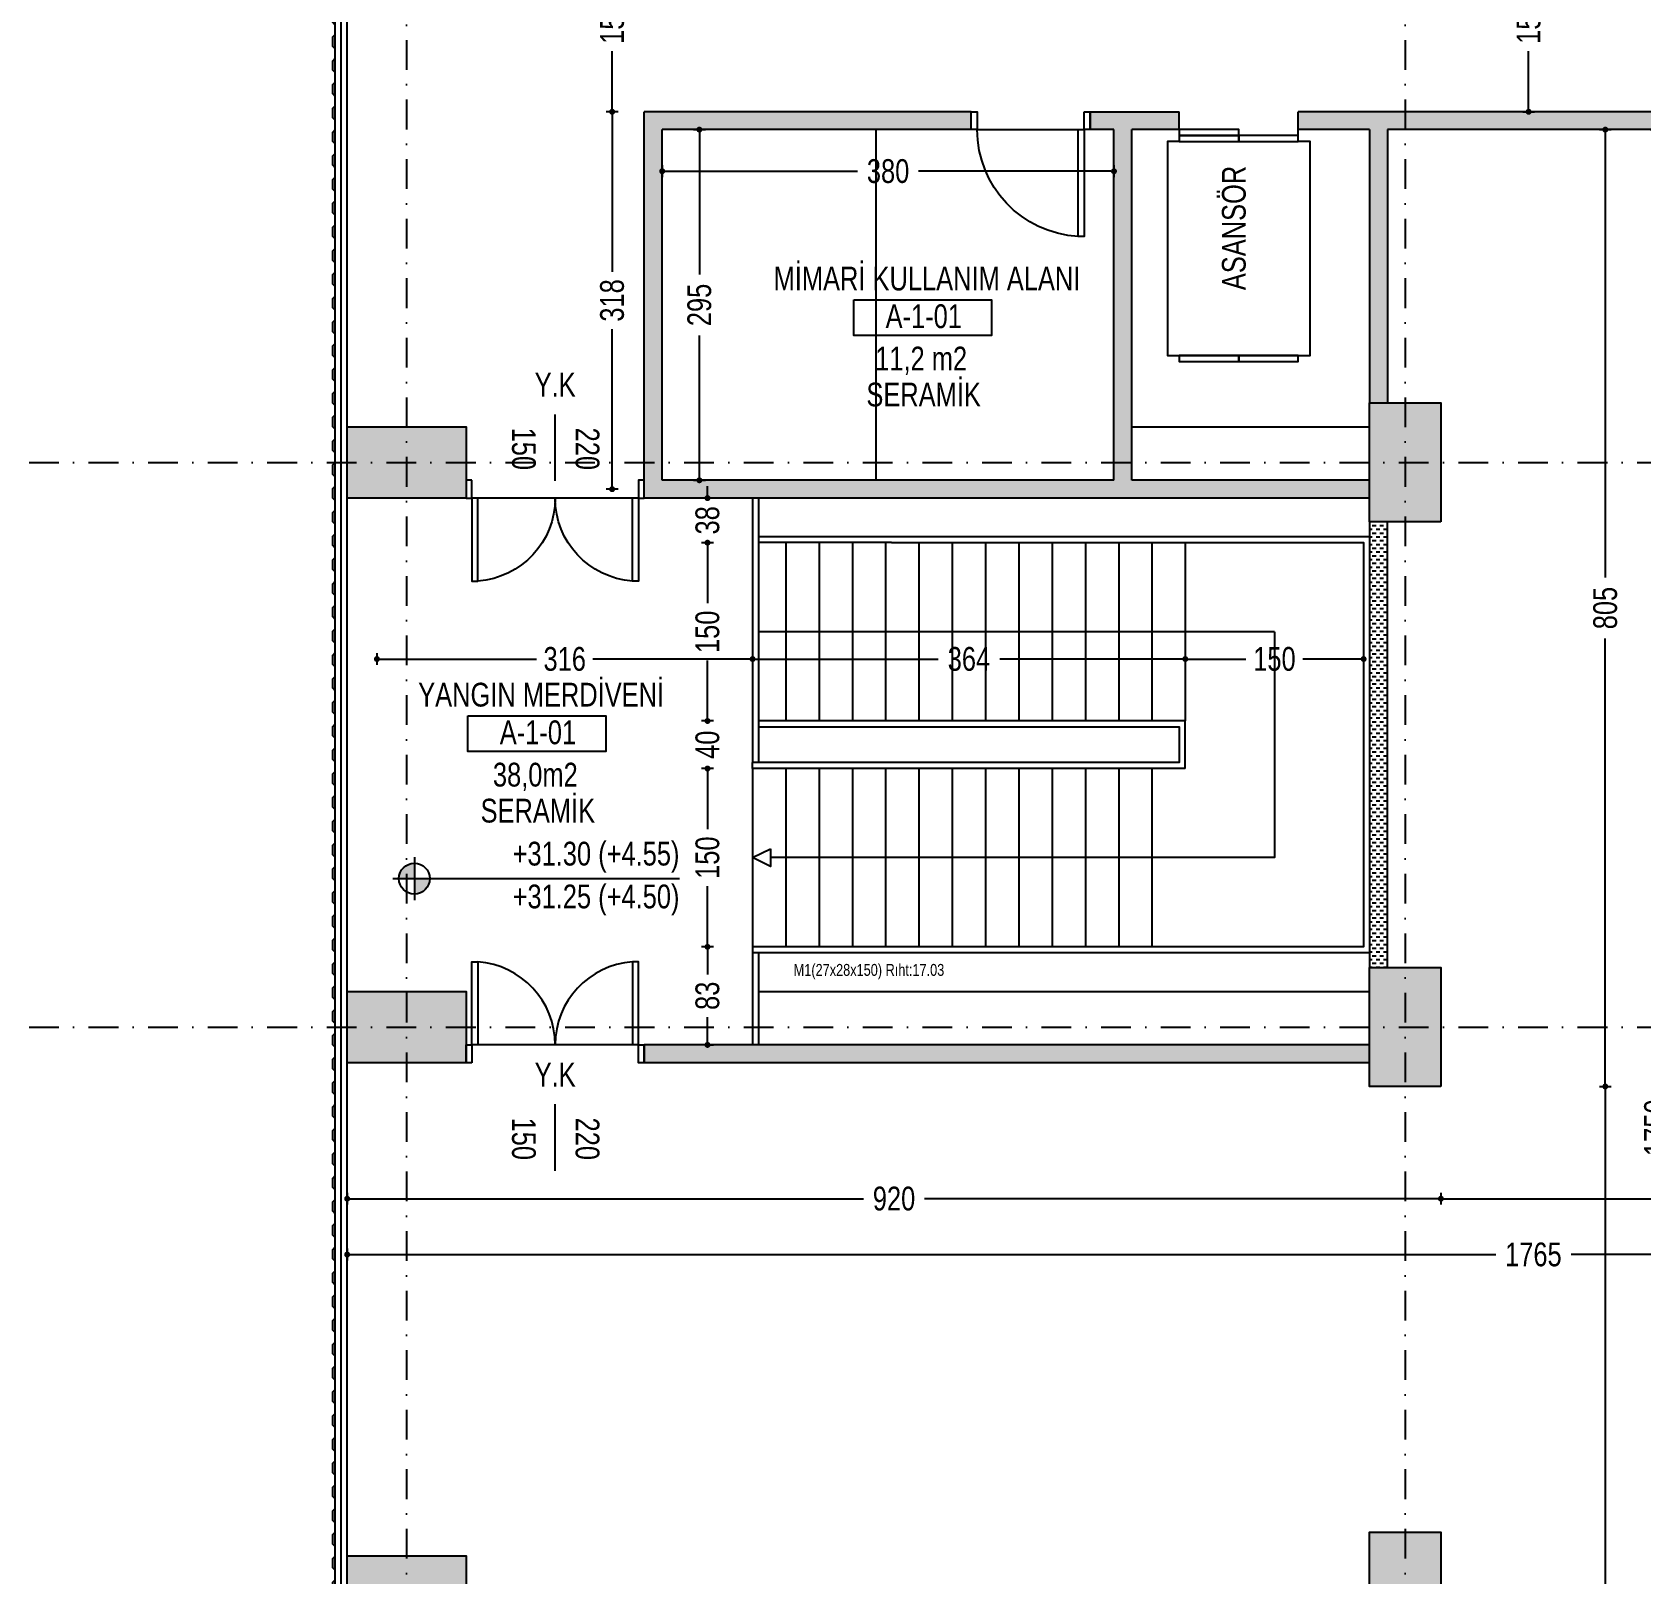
# Model space of a CAD drawing. Header units: centimetres. Extents: x 26569 to 160723, y -3143 to 14565.
# Drawn here: x 78136 to 79489, y 2054 to 3351 of the extents above; entities that cross this region are included whole.
import ezdxf
from ezdxf.enums import TextEntityAlignment as Align

# ---------------------------------------------------------------- set-up
doc = ezdxf.new("R2010")
doc.units = ezdxf.units.CM
doc.header["$LTSCALE"] = 100
doc.linetypes.add('DASHDOT2', pattern=[0.5, 0.25, -0.125, 0, -0.125])
doc.linetypes.add('DOT2', pattern=[0.125, 0, -0.125])
for name, color, linetype in [('A-ANNO-DIMS', 187, 'Continuous'), ('A-ANNO-GRID', 155, 'DASHDOT2'), ('A-ANNO-IDEN', 50, 'Continuous'), ('A-ANNO-TEXT', 50, 'Continuous'), ('A-DOOR', 193, 'Continuous'), ('A-ELEV-01', 255, 'Continuous'), ('A-ELEV-02', 253, 'Continuous'), ('A-ELEV-03', 251, 'Continuous'), ('A-FLOR-EVTR', 24, 'Continuous'), ('A-FLOR-STRS', 95, 'Continuous'), ('A-WALL', 134, 'Continuous'), ('A-WALL-HTCH', 8, 'Continuous'), ('A-WALL-INSL', 249, 'Continuous'), ('A-WALL-SNWPNL', 200, 'Continuous'), ('A-WALL-STEL', 202, 'Continuous'), ('S-CONC', 5, 'Continuous'), ('S-HTCH', 8, 'Continuous')]:
    doc.layers.add(name, color=color, linetype=linetype)
doc.styles.add('Fields_100', font='act_simplex.shx', dxfattribs={"width": 0.8, "height": 20})
doc.styles.add('Fields_50', font='act_simplex.shx', dxfattribs={"width": 0.8, "height": 10})
doc.linetypes.add('BATTING', pattern='A,0.00254,-2.54,[134,ltypeshp.shx,S=2.54,R=0,X=-2.54,Y=0],-5.08,[134,ltypeshp.shx,S=2.54,R=180,X=2.54,Y=0],-2.54', length=10.16254)
doc.dimstyles.new('FIELDS_100', dxfattribs={"dimscale": 0, "dimtxt": 20, "dimasz": 5, "dimexe": 5, "dimexo": 5, "dimgap": 5, "dimtad": 0, "dimdec": 0, "dimzin": 0, "dimdsep": 46, "dimtxsty": 'Fields_100', "dimblk": 'DOT', "dimcen": 0.09, "dimclrt": 50, "dimadec": 0, "dimazin": 0, "dimtfac": 1, "dimtdec": 0, "dimtix": 1, "dimtofl": 0, "dimtmove": 1, "dimatfit": 3, "dimfxl": 5, "dimfxlon": 1, "dimtolj": 1, "dimtzin": 0, "dimarcsym": 0})
pattern_1 = [(0, (45541.4728, 54361.0323), (3.175, 3.175), [3.175, -3.175])]

# ---------------------------------------------------------------- blocks, each defined once
blk = doc.blocks.new('_Dot')
at = {"color": 0, "linetype": 'ByBlock', "lineweight": -2}
blk.add_line((-0.5, 0), (-1, 0), dxfattribs=at)
at = {"color": 0, "linetype": 'ByBlock', "const_width": 0.5}
blk.add_lwpolyline([(-0.25, 0, 1), (0.25, 0, 1)], format="xyb", close=True, dxfattribs=at)
blk = doc.blocks.new('*D130')
at = {"layer": 'A-ANNO-DIMS', "color": 0, "lineweight": -2, "transparency": 16777216}
for p, q in [((77086, 7318.6), (77076, 7318.6)), ((77081, 7313.6), (77081, 4445.3)), ((77081, 1513.6), (77081, 4382)), ((77086, 1508.6), (77076, 1508.6))]:
    blk.add_line(p, q, dxfattribs=at)
at = {"layer": 'DEFPOINTS', "color": 0, "transparency": 16777216}
for p in [(77081, 7318.6), (78390.9, 7318.6), (78390.9, 1508.6)]:
    blk.add_point(p, dxfattribs=at)
at = {"layer": 'A-ANNO-DIMS', "color": 0, "lineweight": -2, "transparency": 16777216, "xscale": 5, "yscale": 5, "zscale": 5}
for p, rotation in [((77081, 7318.6), 90), ((77081, 1508.6), 270)]:
    blk.add_blockref('_Dot', p, dxfattribs=dict(at, rotation=rotation))
at = {"layer": 'A-ANNO-DIMS', "color": 50, "transparency": 16777216, "insert": (77081, 4413.6), "char_height": 20, "attachment_point": 5, "rotation": 90, "style": 'Fields_100'}
blk.add_mtext('\\A1;5810', dxfattribs=at)
blk = doc.blocks.new('*D110')
at = {"layer": 'A-ANNO-DIMS', "color": 0, "lineweight": -2, "transparency": 16777216}
for p, q in [((78425.9, 2828.2), (78425.9, 2818.2)), ((78741.9, 2828.2), (78741.9, 2818.2)), ((78430.9, 2823.2), (78560.2, 2823.2)), ((78736.9, 2823.2), (78607.5, 2823.2))]:
    blk.add_line(p, q, dxfattribs=at)
at = {"layer": 'DEFPOINTS', "color": 0, "transparency": 16777216}
for p in [(78425.9, 2958.6), (78741.9, 2921.1), (78741.9, 2823.2)]:
    blk.add_point(p, dxfattribs=at)
at = {"layer": 'A-ANNO-DIMS', "color": 0, "lineweight": -2, "transparency": 16777216, "xscale": 5, "yscale": 5, "zscale": 5, "rotation": 180}
blk.add_blockref('_Dot', (78425.9, 2823.2), dxfattribs=at)
at = {"layer": 'A-ANNO-DIMS', "color": 0, "lineweight": -2, "transparency": 16777216, "xscale": 5, "yscale": 5, "zscale": 5}
blk.add_blockref('_Dot', (78741.9, 2823.2), dxfattribs=at)
at = {"layer": 'A-ANNO-DIMS', "color": 50, "transparency": 16777216, "insert": (78583.9, 2823.2), "char_height": 20, "attachment_point": 5, "style": 'Fields_100'}
blk.add_mtext('\\A1;316', dxfattribs=at)
blk = doc.blocks.new('*D337')
at = {"layer": 'A-ANNO-DIMS', "color": 0, "lineweight": -2, "transparency": 16777216}
for p, q in [((78741.9, 2828.2), (78741.9, 2818.2)), ((79105.9, 2828.2), (79105.9, 2818.2)), ((78746.9, 2823.2), (78897.9, 2823.2)), ((79100.9, 2823.2), (78949.8, 2823.2))]:
    blk.add_line(p, q, dxfattribs=at)
at = {"layer": 'DEFPOINTS', "color": 0, "transparency": 16777216}
for p in [(78741.9, 2921.1), (79105.9, 2846.1), (79105.9, 2823.2)]:
    blk.add_point(p, dxfattribs=at)
at = {"layer": 'A-ANNO-DIMS', "color": 0, "lineweight": -2, "transparency": 16777216, "xscale": 5, "yscale": 5, "zscale": 5, "rotation": 180}
blk.add_blockref('_Dot', (78741.9, 2823.2), dxfattribs=at)
at = {"layer": 'A-ANNO-DIMS', "color": 0, "lineweight": -2, "transparency": 16777216, "xscale": 5, "yscale": 5, "zscale": 5}
blk.add_blockref('_Dot', (79105.9, 2823.2), dxfattribs=at)
at = {"layer": 'A-ANNO-DIMS', "color": 50, "transparency": 16777216, "insert": (78923.9, 2823.2), "char_height": 20, "attachment_point": 5, "style": 'Fields_100'}
blk.add_mtext('\\A1;364', dxfattribs=at)
blk = doc.blocks.new('*D338')
at = {"layer": 'A-ANNO-DIMS', "color": 0, "lineweight": -2, "transparency": 16777216}
for p, q in [((79105.9, 2828.2), (79105.9, 2818.2)), ((79255.9, 2828.2), (79255.9, 2818.2)), ((79110.9, 2823.2), (79156.8, 2823.2)), ((79250.9, 2823.2), (79204.9, 2823.2))]:
    blk.add_line(p, q, dxfattribs=at)
at = {"layer": 'DEFPOINTS', "color": 0, "transparency": 16777216}
for p in [(79105.9, 2846.1), (79255.9, 2846.1), (79255.9, 2823.2)]:
    blk.add_point(p, dxfattribs=at)
at = {"layer": 'A-ANNO-DIMS', "color": 0, "lineweight": -2, "transparency": 16777216, "xscale": 5, "yscale": 5, "zscale": 5, "rotation": 180}
blk.add_blockref('_Dot', (79105.9, 2823.2), dxfattribs=at)
at = {"layer": 'A-ANNO-DIMS', "color": 0, "lineweight": -2, "transparency": 16777216, "xscale": 5, "yscale": 5, "zscale": 5}
blk.add_blockref('_Dot', (79255.9, 2823.2), dxfattribs=at)
at = {"layer": 'A-ANNO-DIMS', "color": 50, "transparency": 16777216, "insert": (79180.9, 2823.2), "char_height": 20, "attachment_point": 5, "style": 'Fields_100'}
blk.add_mtext('\\A1;150', dxfattribs=at)
blk = doc.blocks.new('*D112')
at = {"layer": 'A-ANNO-DIMS', "color": 0, "lineweight": -2, "transparency": 16777216}
for p, q in [((78704, 2963.6), (78704, 2968.6)), ((78709, 2958.6), (78699, 2958.6)), ((78709, 2921.1), (78699, 2921.1)), ((78704, 2916.1), (78704, 2911.1))]:
    blk.add_line(p, q, dxfattribs=at)
at = {"layer": 'DEFPOINTS', "color": 0, "transparency": 16777216}
for p in [(79260.9, 2958.6), (78704, 2921.1), (78741.9, 2921.1)]:
    blk.add_point(p, dxfattribs=at)
at = {"layer": 'A-ANNO-DIMS', "color": 0, "lineweight": -2, "transparency": 16777216, "xscale": 5, "yscale": 5, "zscale": 5}
for p, rotation in [((78704, 2958.6), 270), ((78704, 2921.1), 90)]:
    blk.add_blockref('_Dot', p, dxfattribs=dict(at, rotation=rotation))
at = {"layer": 'A-ANNO-DIMS', "color": 50, "transparency": 16777216, "insert": (78704, 2939.9), "char_height": 20, "attachment_point": 5, "rotation": 90, "style": 'Fields_100'}
blk.add_mtext('\\A1;38', dxfattribs=at)
blk = doc.blocks.new('*D113')
at = {"layer": 'A-ANNO-DIMS', "color": 0, "lineweight": -2, "transparency": 16777216}
for p, q in [((78709, 2921.1), (78699, 2921.1)), ((78704, 2916.1), (78704, 2870.2)), ((78704, 2776.1), (78704, 2822.1)), ((78709, 2771.1), (78699, 2771.1))]:
    blk.add_line(p, q, dxfattribs=at)
at = {"layer": 'DEFPOINTS', "color": 0, "transparency": 16777216}
for p in [(78741.9, 2921.1), (78704, 2771.1), (78741.9, 2771.1)]:
    blk.add_point(p, dxfattribs=at)
at = {"layer": 'A-ANNO-DIMS', "color": 0, "lineweight": -2, "transparency": 16777216, "xscale": 5, "yscale": 5, "zscale": 5}
for p, rotation in [((78704, 2921.1), 90), ((78704, 2771.1), 270)]:
    blk.add_blockref('_Dot', p, dxfattribs=dict(at, rotation=rotation))
at = {"layer": 'A-ANNO-DIMS', "color": 50, "transparency": 16777216, "insert": (78704, 2846.1), "char_height": 20, "attachment_point": 5, "rotation": 90, "style": 'Fields_100'}
blk.add_mtext('\\A1;150', dxfattribs=at)
blk = doc.blocks.new('*D341')
at = {"layer": 'A-ANNO-DIMS', "color": 0, "lineweight": -2, "transparency": 16777216}
for p, q in [((78704, 2776.1), (78704, 2781.1)), ((78709, 2771.1), (78699, 2771.1)), ((78709, 2731.1), (78699, 2731.1)), ((78704, 2726.1), (78704, 2721.1))]:
    blk.add_line(p, q, dxfattribs=at)
at = {"layer": 'DEFPOINTS', "color": 0, "transparency": 16777216}
for p in [(78741.9, 2771.1), (78704, 2731.1), (78741.9, 2731.1)]:
    blk.add_point(p, dxfattribs=at)
at = {"layer": 'A-ANNO-DIMS', "color": 0, "lineweight": -2, "transparency": 16777216, "xscale": 5, "yscale": 5, "zscale": 5}
for p, rotation in [((78704, 2771.1), 270), ((78704, 2731.1), 90)]:
    blk.add_blockref('_Dot', p, dxfattribs=dict(at, rotation=rotation))
at = {"layer": 'A-ANNO-DIMS', "color": 50, "transparency": 16777216, "insert": (78704, 2751.1), "char_height": 20, "attachment_point": 5, "rotation": 90, "style": 'Fields_100'}
blk.add_mtext('\\A1;40', dxfattribs=at)
blk = doc.blocks.new('*D342')
at = {"layer": 'A-ANNO-DIMS', "color": 0, "lineweight": -2, "transparency": 16777216}
for p, q in [((78709, 2731.1), (78699, 2731.1)), ((78704, 2726.1), (78704, 2680.2)), ((78704, 2586.1), (78704, 2632.1)), ((78709, 2581.1), (78699, 2581.1))]:
    blk.add_line(p, q, dxfattribs=at)
at = {"layer": 'DEFPOINTS', "color": 0, "transparency": 16777216}
for p in [(78741.9, 2731.1), (78704, 2581.1), (78741.9, 2581.1)]:
    blk.add_point(p, dxfattribs=at)
at = {"layer": 'A-ANNO-DIMS', "color": 0, "lineweight": -2, "transparency": 16777216, "xscale": 5, "yscale": 5, "zscale": 5}
for p, rotation in [((78704, 2731.1), 90), ((78704, 2581.1), 270)]:
    blk.add_blockref('_Dot', p, dxfattribs=dict(at, rotation=rotation))
at = {"layer": 'A-ANNO-DIMS', "color": 50, "transparency": 16777216, "insert": (78704, 2656.1), "char_height": 20, "attachment_point": 5, "rotation": 90, "style": 'Fields_100'}
blk.add_mtext('\\A1;150', dxfattribs=at)
blk = doc.blocks.new('*D114')
at = {"layer": 'A-ANNO-DIMS', "color": 0, "lineweight": -2, "transparency": 16777216}
for p, q in [((78709, 2581.1), (78699, 2581.1)), ((78704, 2576.1), (78704, 2557.8)), ((78704, 2503.6), (78704, 2521.9)), ((78704, 2498.6), (78709, 2498.6))]:
    blk.add_line(p, q, dxfattribs=at)
at = {"layer": 'DEFPOINTS', "color": 0, "transparency": 16777216}
for p in [(78851.5, 2581.1), (78704, 2498.6), (78704, 2498.6)]:
    blk.add_point(p, dxfattribs=at)
at = {"layer": 'A-ANNO-DIMS', "color": 0, "lineweight": -2, "transparency": 16777216, "xscale": 5, "yscale": 5, "zscale": 5}
for p, rotation in [((78704, 2581.1), 90), ((78704, 2498.6), 270)]:
    blk.add_blockref('_Dot', p, dxfattribs=dict(at, rotation=rotation))
at = {"layer": 'A-ANNO-DIMS', "color": 50, "transparency": 16777216, "insert": (78704, 2539.9), "char_height": 20, "attachment_point": 5, "rotation": 90, "style": 'Fields_100'}
blk.add_mtext('\\A1;83', dxfattribs=at)
blk = doc.blocks.new('Mahal kutusu_100')
at = {"color": 0}
blk.add_lwpolyline([(-58, 30), (58, 30), (58, 0), (-58, 0)], close=True, dxfattribs=at)
at = {"color": 0, "style": 'Fields_100', "width": 0.8}
for tag, p in [('MAHAL', (3.6, 37.9)), ('KOD', (0.9, 6.2)), ('ALAN', (-1.3, -29.4)), ('KAPLAMA', (0.8, -59.7))]:
    blk.add_attdef(tag, text='', height=20, dxfattribs=at).set_placement(p, align=Align.CENTER)
blk = doc.blocks.new('KAPI 150')
at = {"layer": 'A-DOOR'}
blk.add_line((145, 15), (5, 15), dxfattribs=at)
for points in [[(5, 15), (5, 85), (10, 85), (10, 15)], [(145, 15), (145, 85), (140, 85), (140, 15)]]:
    blk.add_lwpolyline(points, dxfattribs=at)
for points in [[(5, 0), (0, 0), (0, 15), (5, 15)], [(150, 0), (145, 0), (145, 15), (150, 15)]]:
    blk.add_lwpolyline(points, close=True, dxfattribs=at)
for centre, start, end in [((5, 15), 0, 85.904), ((145, 15), 94.096, 180)]:
    blk.add_arc(centre, 70, start, end, dxfattribs=at)
blk = doc.blocks.new('AÇK_01')
at = {"color": 0}
blk.add_lwpolyline([(28, 0), (-28, 0)], dxfattribs=at)
at = {"color": 0, "style": 'Fields_100', "width": 0.8}
blk.add_attdef('A.Ç.K.01', text='', height=20, rotation=90, dxfattribs=at).set_placement((-53, 0), align=Align.MIDDLE_CENTER)
for tag, p in [('W', (1, 17.2)), ('H', (1, -36.3))]:
    blk.add_attdef(tag, text='', height=20, dxfattribs=at).set_placement(p, align=Align.CENTER)
blk = doc.blocks.new('KAPI_100')
at = {"layer": 'A-DOOR'}
blk.add_line((5, 15), (95, 15), dxfattribs=at)
blk.add_lwpolyline([(95, 15), (95, 105), (90, 105), (90, 15)], dxfattribs=at)
for points in [[(0, 0), (5, 0), (5, 15), (0, 15)], [(95, 0), (100, 0), (100, 15), (95, 15)]]:
    blk.add_lwpolyline(points, close=True, dxfattribs=at)
blk.add_arc((95, 15), 90, 93.1847, 180, dxfattribs=at)
blk = doc.blocks.new('*D186')
at = {"layer": 'A-ANNO-DIMS', "color": 0, "lineweight": -2, "transparency": 16777216}
for p, q in [((78400.9, 2374.2), (78400.9, 2364.2)), ((78405.9, 2369.2), (78835.3, 2369.2)), ((79315.9, 2369.2), (78886.4, 2369.2)), ((79320.9, 2374.2), (79320.9, 2364.2))]:
    blk.add_line(p, q, dxfattribs=at)
at = {"layer": 'DEFPOINTS', "color": 0, "transparency": 16777216}
for p in [(78400.9, 2483.6), (79320.9, 2463.6), (79320.9, 2369.2)]:
    blk.add_point(p, dxfattribs=at)
at = {"layer": 'A-ANNO-DIMS', "color": 0, "lineweight": -2, "transparency": 16777216, "xscale": 5, "yscale": 5, "zscale": 5, "rotation": 180}
blk.add_blockref('_Dot', (78400.9, 2369.2), dxfattribs=at)
at = {"layer": 'A-ANNO-DIMS', "color": 0, "lineweight": -2, "transparency": 16777216, "xscale": 5, "yscale": 5, "zscale": 5}
blk.add_blockref('_Dot', (79320.9, 2369.2), dxfattribs=at)
at = {"layer": 'A-ANNO-DIMS', "color": 50, "transparency": 16777216, "insert": (78860.9, 2369.2), "char_height": 20, "attachment_point": 5, "style": 'Fields_100'}
blk.add_mtext('\\A1;920', dxfattribs=at)
blk = doc.blocks.new('*D187')
at = {"layer": 'A-ANNO-DIMS', "color": 0, "lineweight": -2, "transparency": 16777216}
for p, q in [((79320.9, 2374.2), (79320.9, 2364.2)), ((79325.9, 2369.2), (79717.8, 2369.2)), ((80160.9, 2369.2), (79768.9, 2369.2)), ((80165.9, 2374.2), (80165.9, 2364.2))]:
    blk.add_line(p, q, dxfattribs=at)
at = {"layer": 'DEFPOINTS', "color": 0, "transparency": 16777216}
for p in [(80165.9, 2483.6), (79320.9, 2463.6), (80165.9, 2369.2)]:
    blk.add_point(p, dxfattribs=at)
at = {"layer": 'A-ANNO-DIMS', "color": 0, "lineweight": -2, "transparency": 16777216, "xscale": 5, "yscale": 5, "zscale": 5, "rotation": 180}
blk.add_blockref('_Dot', (79320.9, 2369.2), dxfattribs=at)
at = {"layer": 'A-ANNO-DIMS', "color": 0, "lineweight": -2, "transparency": 16777216, "xscale": 5, "yscale": 5, "zscale": 5}
blk.add_blockref('_Dot', (80165.9, 2369.2), dxfattribs=at)
at = {"layer": 'A-ANNO-DIMS', "color": 50, "transparency": 16777216, "insert": (79743.4, 2369.2), "char_height": 20, "attachment_point": 5, "style": 'Fields_100'}
blk.add_mtext('\\A1;845', dxfattribs=at)
blk = doc.blocks.new('*D66')
at = {"layer": 'A-ANNO-DIMS', "color": 0, "lineweight": -2, "transparency": 16777216}
for p, q in [((78400.9, 2327.2), (78400.9, 2317.2)), ((78405.9, 2322.2), (79367.1, 2322.2)), ((80160.9, 2322.2), (79430.4, 2322.2)), ((80165.9, 2327.2), (80165.9, 2317.2))]:
    blk.add_line(p, q, dxfattribs=at)
at = {"layer": 'DEFPOINTS', "color": 0, "transparency": 16777216}
for p in [(78400.9, 2483.6), (80165.9, 2483.6), (80165.9, 2322.2)]:
    blk.add_point(p, dxfattribs=at)
at = {"layer": 'A-ANNO-DIMS', "color": 0, "lineweight": -2, "transparency": 16777216, "xscale": 5, "yscale": 5, "zscale": 5, "rotation": 180}
blk.add_blockref('_Dot', (78400.9, 2322.2), dxfattribs=at)
at = {"layer": 'A-ANNO-DIMS', "color": 0, "lineweight": -2, "transparency": 16777216, "xscale": 5, "yscale": 5, "zscale": 5}
blk.add_blockref('_Dot', (80165.9, 2322.2), dxfattribs=at)
at = {"layer": 'A-ANNO-DIMS', "color": 50, "transparency": 16777216, "insert": (79398.7, 2322.2), "char_height": 20, "attachment_point": 5, "style": 'Fields_100'}
blk.add_mtext('\\A1;1765', dxfattribs=at)
blk = doc.blocks.new('*D188')
at = {"layer": 'A-ANNO-DIMS', "color": 0, "lineweight": -2, "transparency": 16777216}
for p, q in [((79454.2, 3268.6), (79464.2, 3268.6)), ((79459.2, 3263.6), (79459.2, 2891.7)), ((79459.2, 2468.6), (79459.2, 2840.5)), ((79454.2, 2463.6), (79464.2, 2463.6))]:
    blk.add_line(p, q, dxfattribs=at)
at = {"layer": 'DEFPOINTS', "color": 0, "transparency": 16777216}
for p in [(79275.9, 3268.6), (79320.9, 2463.6), (79459.2, 2463.6)]:
    blk.add_point(p, dxfattribs=at)
at = {"layer": 'A-ANNO-DIMS', "color": 0, "lineweight": -2, "transparency": 16777216, "xscale": 5, "yscale": 5, "zscale": 5}
for p, rotation in [((79459.2, 3268.6), 90), ((79459.2, 2463.6), 270)]:
    blk.add_blockref('_Dot', p, dxfattribs=dict(at, rotation=rotation))
at = {"layer": 'A-ANNO-DIMS', "color": 50, "transparency": 16777216, "insert": (79459.2, 2866.1), "char_height": 20, "attachment_point": 5, "rotation": 90, "style": 'Fields_100'}
blk.add_mtext('\\A1;805', dxfattribs=at)
blk = doc.blocks.new('*D189')
at = {"layer": 'A-ANNO-DIMS', "color": 0, "lineweight": -2, "transparency": 16777216}
for p, q in [((79454.2, 2463.6), (79464.2, 2463.6)), ((79459.2, 2458.6), (79459.2, 2016.7)), ((79459.2, 1523.6), (79459.2, 1965.5)), ((79454.2, 1518.6), (79464.2, 1518.6))]:
    blk.add_line(p, q, dxfattribs=at)
at = {"layer": 'DEFPOINTS', "color": 0, "transparency": 16777216}
for p in [(79320.9, 2463.6), (78500.9, 1518.6), (79459.2, 1518.6)]:
    blk.add_point(p, dxfattribs=at)
at = {"layer": 'A-ANNO-DIMS', "color": 0, "lineweight": -2, "transparency": 16777216, "xscale": 5, "yscale": 5, "zscale": 5}
for p, rotation in [((79459.2, 2463.6), 90), ((79459.2, 1518.6), 270)]:
    blk.add_blockref('_Dot', p, dxfattribs=dict(at, rotation=rotation))
at = {"layer": 'A-ANNO-DIMS', "color": 50, "transparency": 16777216, "insert": (79459.2, 1991.1), "char_height": 20, "attachment_point": 5, "rotation": 90, "style": 'Fields_100'}
blk.add_mtext('\\A1;945', dxfattribs=at)
blk = doc.blocks.new('*D190')
at = {"layer": 'A-ANNO-DIMS', "color": 0, "lineweight": -2, "transparency": 16777216}
for p, q in [((79497, 3268.6), (79507, 3268.6)), ((79502, 3263.6), (79502, 2460.5)), ((79502, 1523.6), (79502, 2397.2)), ((79497, 1518.6), (79507, 1518.6))]:
    blk.add_line(p, q, dxfattribs=at)
at = {"layer": 'DEFPOINTS', "color": 0, "transparency": 16777216}
for p in [(79275.9, 3268.6), (79340.9, 1518.6), (79502, 1518.6)]:
    blk.add_point(p, dxfattribs=at)
at = {"layer": 'A-ANNO-DIMS', "color": 0, "lineweight": -2, "transparency": 16777216, "xscale": 5, "yscale": 5, "zscale": 5}
for p, rotation in [((79502, 3268.6), 90), ((79502, 1518.6), 270)]:
    blk.add_blockref('_Dot', p, dxfattribs=dict(at, rotation=rotation))
at = {"layer": 'A-ANNO-DIMS', "color": 50, "transparency": 16777216, "insert": (79502, 2428.9), "char_height": 20, "attachment_point": 5, "rotation": 90, "style": 'Fields_100'}
blk.add_mtext('\\A1;1750', dxfattribs=at)
blk = doc.blocks.new('*D191')
at = {"layer": 'A-ANNO-DIMS', "color": 0, "lineweight": -2, "transparency": 16777216}
for p, q in [((78692.2, 3268.6), (78702.2, 3268.6)), ((78697.2, 3263.6), (78697.2, 3146.7)), ((78697.2, 2978.6), (78697.2, 3095.5)), ((78692.2, 2973.6), (78702.2, 2973.6))]:
    blk.add_line(p, q, dxfattribs=at)
at = {"layer": 'DEFPOINTS', "color": 0, "transparency": 16777216}
for p in [(78665.9, 3268.6), (78697.2, 3268.6), (78665.9, 2973.6)]:
    blk.add_point(p, dxfattribs=at)
at = {"layer": 'A-ANNO-DIMS', "color": 0, "lineweight": -2, "transparency": 16777216, "xscale": 5, "yscale": 5, "zscale": 5}
for p, rotation in [((78697.2, 3268.6), 90), ((78697.2, 2973.6), 270)]:
    blk.add_blockref('_Dot', p, dxfattribs=dict(at, rotation=rotation))
at = {"layer": 'A-ANNO-DIMS', "color": 50, "transparency": 16777216, "insert": (78697.2, 3121.1), "char_height": 20, "attachment_point": 5, "rotation": 90, "style": 'Fields_100'}
blk.add_mtext('\\A1;295', dxfattribs=at)
blk = doc.blocks.new('*D192')
at = {"layer": 'A-ANNO-DIMS', "color": 0, "lineweight": -2, "transparency": 16777216}
for p, q in [((78665.9, 3238.6), (78665.9, 3228.6)), ((79045.9, 3238.6), (79045.9, 3228.6)), ((78670.9, 3233.6), (78830.3, 3233.6)), ((79040.9, 3233.6), (78881.4, 3233.6))]:
    blk.add_line(p, q, dxfattribs=at)
at = {"layer": 'DEFPOINTS', "color": 0, "transparency": 16777216}
for p in [(78665.9, 3268.6), (79045.9, 3268.6), (79045.9, 3233.6)]:
    blk.add_point(p, dxfattribs=at)
at = {"layer": 'A-ANNO-DIMS', "color": 0, "lineweight": -2, "transparency": 16777216, "xscale": 5, "yscale": 5, "zscale": 5, "rotation": 180}
blk.add_blockref('_Dot', (78665.9, 3233.6), dxfattribs=at)
at = {"layer": 'A-ANNO-DIMS', "color": 0, "lineweight": -2, "transparency": 16777216, "xscale": 5, "yscale": 5, "zscale": 5}
blk.add_blockref('_Dot', (79045.9, 3233.6), dxfattribs=at)
at = {"layer": 'A-ANNO-DIMS', "color": 50, "transparency": 16777216, "insert": (78855.9, 3233.6), "char_height": 20, "attachment_point": 5, "style": 'Fields_100'}
blk.add_mtext('\\A1;380', dxfattribs=at)
blk = doc.blocks.new('*D193')
at = {"layer": 'A-ANNO-DIMS', "color": 0, "lineweight": -2, "transparency": 16777216}
for p, q in [((78628.8, 3283.6), (78618.8, 3283.6)), ((78623.8, 3278.6), (78623.8, 3148.9)), ((78623.8, 2971.1), (78623.8, 3100.8)), ((78628.8, 2966.1), (78618.8, 2966.1))]:
    blk.add_line(p, q, dxfattribs=at)
at = {"layer": 'DEFPOINTS', "color": 0, "transparency": 16777216}
for p in [(78623.8, 3283.6), (78650.9, 3283.6), (78645.9, 2966.1)]:
    blk.add_point(p, dxfattribs=at)
at = {"layer": 'A-ANNO-DIMS', "color": 0, "lineweight": -2, "transparency": 16777216, "xscale": 5, "yscale": 5, "zscale": 5}
for p, rotation in [((78623.8, 3283.6), 90), ((78623.8, 2966.1), 270)]:
    blk.add_blockref('_Dot', p, dxfattribs=dict(at, rotation=rotation))
at = {"layer": 'A-ANNO-DIMS', "color": 50, "transparency": 16777216, "insert": (78623.8, 3124.9), "char_height": 20, "attachment_point": 5, "rotation": 90, "style": 'Fields_100'}
blk.add_mtext('\\A1;318', dxfattribs=at)
blk = doc.blocks.new('*D194')
at = {"layer": 'A-ANNO-DIMS', "color": 0, "lineweight": -2, "transparency": 16777216}
for p, q in [((78628.8, 3433.6), (78618.8, 3433.6)), ((78623.8, 3428.6), (78623.8, 3382.7)), ((78623.8, 3288.6), (78623.8, 3334.6)), ((78628.8, 3283.6), (78618.8, 3283.6))]:
    blk.add_line(p, q, dxfattribs=at)
at = {"layer": 'DEFPOINTS', "color": 0, "transparency": 16777216}
for p in [(78623.8, 3433.6), (78650.9, 3433.6), (78650.9, 3283.6)]:
    blk.add_point(p, dxfattribs=at)
at = {"layer": 'A-ANNO-DIMS', "color": 0, "lineweight": -2, "transparency": 16777216, "xscale": 5, "yscale": 5, "zscale": 5}
for p, rotation in [((78623.8, 3433.6), 90), ((78623.8, 3283.6), 270)]:
    blk.add_blockref('_Dot', p, dxfattribs=dict(at, rotation=rotation))
at = {"layer": 'A-ANNO-DIMS', "color": 50, "transparency": 16777216, "insert": (78623.8, 3358.6), "char_height": 20, "attachment_point": 5, "rotation": 90, "style": 'Fields_100'}
blk.add_mtext('\\A1;150', dxfattribs=at)
blk = doc.blocks.new('*D198')
at = {"layer": 'A-ANNO-DIMS', "color": 0, "lineweight": -2, "transparency": 16777216}
for p, q in [((79389.7, 3433.6), (79399.7, 3433.6)), ((79394.7, 3428.6), (79394.7, 3382.7)), ((79394.7, 3288.6), (79394.7, 3334.6)), ((79389.7, 3283.6), (79399.7, 3283.6))]:
    blk.add_line(p, q, dxfattribs=at)
at = {"layer": 'DEFPOINTS', "color": 0, "transparency": 16777216}
for p in [(79340.9, 3433.6), (79340.9, 3283.6), (79394.7, 3283.6)]:
    blk.add_point(p, dxfattribs=at)
at = {"layer": 'A-ANNO-DIMS', "color": 0, "lineweight": -2, "transparency": 16777216, "xscale": 5, "yscale": 5, "zscale": 5}
for p, rotation in [((79394.7, 3433.6), 90), ((79394.7, 3283.6), 270)]:
    blk.add_blockref('_Dot', p, dxfattribs=dict(at, rotation=rotation))
at = {"layer": 'A-ANNO-DIMS', "color": 50, "transparency": 16777216, "insert": (79394.7, 3358.6), "char_height": 20, "attachment_point": 5, "rotation": 90, "style": 'Fields_100'}
blk.add_mtext('\\A1;150', dxfattribs=at)
blk = doc.blocks.new('*D170')
at = {"layer": 'A-ANNO-DIMS', "color": 0, "lineweight": -2, "transparency": 16777216}
for p, q in [((79984.4, 6758.6), (79994.4, 6758.6)), ((79989.4, 6753.6), (79989.4, 5054.3)), ((79989.4, 3288.6), (79989.4, 4987.9)), ((79984.4, 3283.6), (79994.4, 3283.6))]:
    blk.add_line(p, q, dxfattribs=at)
at = {"layer": 'DEFPOINTS', "color": 0, "transparency": 16777216}
for p in [(79470.9, 6758.6), (79989.4, 6758.6), (79795.9, 3283.6)]:
    blk.add_point(p, dxfattribs=at)
at = {"layer": 'A-ANNO-DIMS', "color": 0, "lineweight": -2, "transparency": 16777216, "xscale": 5, "yscale": 5, "zscale": 5}
for p, rotation in [((79989.4, 6758.6), 90), ((79989.4, 3283.6), 270)]:
    blk.add_blockref('_Dot', p, dxfattribs=dict(at, rotation=rotation))
at = {"layer": 'A-ANNO-DIMS', "color": 50, "transparency": 16777216, "insert": (79989.4, 5021.1), "char_height": 20, "attachment_point": 5, "rotation": 90, "style": 'Fields_100'}
blk.add_mtext('\\A1;3475', dxfattribs=at)
blk = doc.blocks.new('*U436')
at = {"layer": 'A-WALL-SNWPNL'}
blk.add_lwpolyline([(50, 1), (42, 1), (40, -1), (32, -1), (30, 1), (22, 1), (20, -1), (12, -1), (10, 1), (2, 1), (0, -1), (-8, -1), (-10, 1), (-18, 1), (-20, -1), (-28, -1), (-30, 1), (-38, 1), (-40, -1), (-48, -1), (-50, 1)], dxfattribs=at)
blk = doc.blocks.new('*U437')
at = {"layer": 'A-WALL-STEL', "color": 0, "linetype": 'ByBlock', "lineweight": -2, "transparency": 16777216}
for p in [(3900, 0), (4000, 0), (4100, 0), (4200, 0), (4300, 0), (4400, 0), (4500, 0), (4600, 0), (4700, 0), (4800, 0), (4900, 0), (5000, 0), (5100, 0), (5200, 0)]:
    blk.add_blockref('*U436', p, dxfattribs=at)

msp = doc.modelspace()

# ---------------------------------------------------------------- hatches: boundary and pattern name
at = {"layer": 'A-ANNO-DIMS'}
h = msp.add_hatch(color=256, dxfattribs=at)
h.paths.add_polyline_path([(78457.42, 2651.47, 0.4142136), (78444.42, 2638.47), (78457.42, 2638.47)])
h.paths.add_polyline_path([(78470.42, 2638.47), (78457.42, 2638.47), (78457.42, 2625.47, 0.4142136)])
at = {"layer": 'A-WALL-HTCH'}
h = msp.add_hatch(dxfattribs=at)
h.set_pattern_fill('DASH', color=256)
h.set_pattern_definition(pattern_1)
h.paths.add_polyline_path([(79060.86, 3268.62), (79100.86, 3268.62), (79100.86, 3283.62), (79025.86, 3283.62), (79025.86, 3268.62), (79045.86, 3268.62), (79045.86, 2973.62), (78665.86, 2973.62), (78665.86, 3268.62), (78925.86, 3268.62), (78925.86, 3283.62), (78650.86, 3283.62), (78650.86, 2958.62), (79260.86, 2958.62), (79260.86, 2973.62), (79060.86, 2973.62)])
h = msp.add_hatch(dxfattribs=at)
h.set_pattern_fill('DASH', color=256)
h.set_pattern_definition(pattern_1)
h.paths.add_polyline_path([(79645.86, 3283.62), (79200.86, 3283.62), (79200.86, 3268.62), (79260.86, 3268.62), (79260.86, 3038.62), (79275.86, 3038.62), (79275.86, 3268.62), (79630.86, 3268.62), (79630.86, 3198.62), (79645.86, 3198.62), (79645.86, 3213.62)])
h.paths.add_polyline_path([(80165.86, 3283.62), (79795.86, 3283.62), (79795.86, 3198.62), (79810.86, 3198.62), (79810.86, 3268.62), (80165.86, 3268.62)])
h = msp.add_hatch(dxfattribs=at)
h.set_pattern_fill('DASH', color=256)
h.set_pattern_definition(pattern_1)
h.paths.add_polyline_path([(79275.86, 2938.62), (79260.86, 2938.62), (79260.86, 2563.62), (79275.86, 2563.62)])
h = msp.add_hatch(dxfattribs=at)
h.set_pattern_fill('DASH', color=256)
h.set_pattern_definition(pattern_1)
h.paths.add_polyline_path([(79260.86, 2498.62), (78650.86, 2498.62), (78650.86, 2483.62), (79260.86, 2483.62)])
at = {"layer": 'S-HTCH'}
h = msp.add_hatch(dxfattribs=at)
h.set_pattern_fill('ANSI33', color=256)
h.set_pattern_definition([(45, (74805.67, 5721.585), (-4.490128, 4.490128), []), (45, (74810.16, 5721.585), (-4.490128, 4.490128), [3.175, -1.5875])])
h.paths.add_polyline_path([(79320.86, 2938.62), (79260.86, 2938.62), (79260.86, 3038.62), (79320.86, 3038.62)])
h.paths.add_polyline_path([(78400.86, 2958.62), (78400.86, 3018.62), (78500.86, 3018.62), (78500.86, 2958.62)])
h.paths.add_polyline_path([(80080.86, 2958.62), (80080.86, 3018.62), (80180.86, 3018.62), (80180.86, 2958.62)])
h.paths.add_polyline_path([(79320.86, 1988.62), (79260.86, 1988.62), (79260.86, 2088.62), (79320.86, 2088.62)])
h.paths.add_polyline_path([(79320.86, 2463.62), (79260.86, 2463.62), (79260.86, 2563.62), (79320.86, 2563.62)])
h.paths.add_polyline_path([(79320.86, 3888.62), (79260.86, 3888.62), (79260.86, 3988.62), (79320.86, 3988.62)])
h.paths.add_polyline_path([(79320.86, 4363.62), (79260.86, 4363.62), (79260.86, 4463.62), (79320.86, 4463.62)])
h.paths.add_polyline_path([(79320.86, 4838.62), (79260.86, 4838.62), (79260.86, 4938.62), (79320.86, 4938.62)])
h.paths.add_polyline_path([(79320.86, 5788.62), (79260.86, 5788.62), (79260.86, 5888.62), (79320.86, 5888.62)])
h.paths.add_polyline_path([(79320.86, 6263.62), (79260.86, 6263.62), (79260.86, 6363.62), (79320.86, 6363.62)])
h.paths.add_polyline_path([(79320.86, 6738.62), (79260.86, 6738.62), (79260.86, 6838.62), (79320.86, 6838.62)])
h.paths.add_polyline_path([(78400.86, 1518.62), (78400.86, 1578.62), (78500.86, 1578.62), (78500.86, 1518.62)])
h.paths.add_polyline_path([(79240.86, 1518.62), (79240.86, 1578.62), (79340.86, 1578.62), (79340.86, 1518.62)])
h.paths.add_polyline_path([(80080.86, 1518.62), (80080.86, 1578.62), (80180.86, 1578.62), (80180.86, 1518.62)])
h.paths.add_polyline_path([(78400.86, 2008.62), (78400.86, 2068.62), (78500.86, 2068.62), (78500.86, 2008.62)])
h.paths.add_polyline_path([(80080.86, 2008.62), (80080.86, 2068.62), (80180.86, 2068.62), (80180.86, 2008.62)])
h.paths.add_polyline_path([(78400.86, 2483.62), (78400.86, 2543.62), (78500.86, 2543.62), (78500.86, 2483.62)])
h.paths.add_polyline_path([(80080.86, 2483.62), (80080.86, 2543.62), (80180.86, 2543.62), (80180.86, 2483.62)])
h.paths.add_polyline_path([(78400.86, 3433.62), (78400.86, 3493.62), (78500.86, 3493.62), (78500.86, 3433.62)])
h.paths.add_polyline_path([(79240.86, 3433.62), (79240.86, 3493.62), (79340.86, 3493.62), (79340.86, 3433.62)])
h.paths.add_polyline_path([(80080.86, 3433.62), (80080.86, 3493.62), (80180.86, 3493.62), (80180.86, 3433.62)])
h.paths.add_polyline_path([(78400.86, 3908.62), (78400.86, 3968.62), (78500.86, 3968.62), (78500.86, 3908.62)])
h.paths.add_polyline_path([(80080.86, 3908.62), (80080.86, 3968.62), (80180.86, 3968.62), (80180.86, 3908.62)])
h.paths.add_polyline_path([(78400.86, 4383.62), (78400.86, 4443.62), (78500.86, 4443.62), (78500.86, 4383.62)])
h.paths.add_polyline_path([(80080.86, 4383.62), (80080.86, 4443.62), (80180.86, 4443.62), (80180.86, 4383.62)])
h.paths.add_polyline_path([(78400.86, 4858.62), (78400.86, 4918.62), (78500.86, 4918.62), (78500.86, 4858.62)])
h.paths.add_polyline_path([(80080.86, 4858.62), (80080.86, 4918.62), (80180.86, 4918.62), (80180.86, 4858.62)])
h.paths.add_polyline_path([(78400.86, 5333.62), (78400.86, 5393.62), (78500.86, 5393.62), (78500.86, 5333.62)])
h.paths.add_polyline_path([(79240.86, 5333.62), (79240.86, 5393.62), (79340.86, 5393.62), (79340.86, 5333.62)])
h.paths.add_polyline_path([(80080.86, 5333.62), (80080.86, 5393.62), (80180.86, 5393.62), (80180.86, 5333.62)])
h.paths.add_polyline_path([(78400.86, 5808.62), (78400.86, 5868.62), (78500.86, 5868.62), (78500.86, 5808.62)])
h.paths.add_polyline_path([(80080.86, 5808.62), (80080.86, 5868.62), (80180.86, 5868.62), (80180.86, 5808.62)])
h.paths.add_polyline_path([(78400.86, 6283.62), (78400.86, 6343.62), (78500.86, 6343.62), (78500.86, 6283.62)])
h.paths.add_polyline_path([(80080.86, 6283.62), (80080.86, 6343.62), (80180.86, 6343.62), (80180.86, 6283.62)])
h.paths.add_polyline_path([(78400.86, 6758.62), (78400.86, 6818.62), (78500.86, 6818.62), (78500.86, 6758.62)])
h.paths.add_polyline_path([(80080.86, 6758.62), (80080.86, 6818.62), (80180.86, 6818.62), (80180.86, 6758.62)])
h.paths.add_polyline_path([(78400.86, 7248.62), (78400.86, 7308.62), (78500.86, 7308.62), (78500.86, 7248.62)])
h.paths.add_polyline_path([(79240.86, 7248.62), (79240.86, 7308.62), (79340.86, 7308.62), (79340.86, 7248.62)])
h.paths.add_polyline_path([(80080.86, 7248.62), (80080.86, 7308.62), (80180.86, 7308.62), (80180.86, 7248.62)])

# ---------------------------------------------------------------- linework, layer by layer
at = {"layer": 'A-ANNO-DIMS'}
for p, q in [((78457.42, 2656.47), (78457.42, 2620.47)), ((78439.42, 2638.47), (78680.42, 2638.47))]:
    msp.add_line(p, q, dxfattribs=at)
msp.add_circle((78457.42, 2638.47), 13, dxfattribs=at)
at = {"layer": 'A-ANNO-GRID'}
for p, q in [((78450.86, 8203.62), (78450.86, 1408.62)), ((79290.86, 8203.62), (79290.86, 1408.62)), ((76981.01, 2988.62), (98785.86, 2988.62)), ((76981.01, 2513.62), (98785.86, 2513.62))]:
    msp.add_line(p, q, dxfattribs=at)
at = {"layer": 'A-ELEV-01'}
msp.add_line((79060.86, 3018.62), (79260.86, 3018.62), dxfattribs=at)
at = {"layer": 'A-ELEV-02'}
msp.add_lwpolyline([(78746.86, 2543.62), (79260.86, 2543.62)], dxfattribs=at)
at = {"layer": 'A-ELEV-03'}
msp.add_line((78390.86, 1518.59), (78390.86, 2676.09), dxfattribs=at)
msp.add_lwpolyline([(78390.86, 2676.09), (78390.86, 5051.09)], dxfattribs=at)
at = {"layer": 'A-FLOR-EVTR'}
for points in [[(79100.86, 3268.59), (79100.86, 3263.59), (79150.86, 3263.59), (79150.86, 3268.59)], [(79100.86, 3263.59), (79100.86, 3258.59), (79150.86, 3258.59), (79150.86, 3263.59)], [(79150.86, 3263.59), (79150.86, 3258.59), (79200.86, 3258.59), (79200.86, 3263.59)], [(79100.86, 3078.59), (79100.86, 3073.59), (79150.86, 3073.59), (79150.86, 3078.59)], [(79150.86, 3078.59), (79150.86, 3073.59), (79200.86, 3073.59), (79200.86, 3078.59)]]:
    msp.add_lwpolyline(points, close=True, dxfattribs=at)
for points in [[(79200.86, 3263.59), (79200.86, 3268.59)], [(79100.86, 3258.59), (79090.86, 3258.59), (79090.86, 3078.59), (79210.86, 3078.59), (79210.86, 3258.59), (79200.86, 3258.59)]]:
    msp.add_lwpolyline(points, dxfattribs=at)
at = {"layer": 'A-FLOR-STRS'}
for p, q in [((78857.92, 2926.12), (78746.86, 2926.12)), ((79260.86, 2926.12), (78857.92, 2926.12)), ((78858.86, 2921.12), (78746.86, 2921.12)), ((78886.86, 2771.12), (78746.86, 2771.12)), ((79105.86, 2771.12), (78886.86, 2771.12)), ((79105.86, 2731.12), (79105.86, 2771.12)), ((78741.86, 2731.12), (78741.86, 2736.12)), ((79105.86, 2731.12), (78741.86, 2731.12)), ((78741.86, 2581.12), (78741.86, 2576.12)), ((79260.86, 2576.12), (78741.86, 2576.12))]:
    msp.add_line(p, q, dxfattribs=at)
for points in [[(78741.86, 2958.62), (78741.86, 2736.12)], [(78746.86, 2958.62), (78746.86, 2736.12)], [(78858.86, 2921.12), (79255.86, 2921.12), (79255.86, 2581.12), (78741.86, 2581.12)], [(78769.86, 2921.12), (78769.86, 2771.12)], [(78797.86, 2921.12), (78797.86, 2771.12)], [(78825.86, 2921.12), (78825.86, 2771.12)], [(78853.86, 2921.12), (78853.86, 2771.12)], [(78881.86, 2921.12), (78881.86, 2771.12)], [(78909.86, 2921.12), (78909.86, 2771.12)], [(78937.86, 2921.12), (78937.86, 2771.12)], [(78965.86, 2921.12), (78965.86, 2771.12)], [(78993.86, 2921.12), (78993.86, 2771.12)], [(79021.86, 2921.12), (79021.86, 2771.12)], [(79049.86, 2921.12), (79049.86, 2771.12)], [(79077.86, 2921.12), (79077.86, 2771.12)], [(79105.86, 2921.12), (79105.86, 2771.12)], [(79180.86, 2846.12), (78746.86, 2846.12)], [(79180.86, 2846.12), (79180.86, 2656.12), (78756.86, 2656.12)], [(78887.79, 2766.12), (79100.86, 2766.12), (79100.86, 2736.12), (78741.86, 2736.12)], [(78746.86, 2766.12), (78887.79, 2766.12)], [(78741.86, 2731.12), (78741.86, 2581.12)], [(78769.86, 2731.12), (78769.86, 2581.12)], [(78797.86, 2731.12), (78797.86, 2581.12)], [(78825.86, 2731.12), (78825.86, 2581.12)], [(78853.86, 2731.12), (78853.86, 2581.12)], [(78881.86, 2731.12), (78881.86, 2581.12)], [(78909.86, 2731.12), (78909.86, 2581.12)], [(78937.86, 2731.12), (78937.86, 2581.12)], [(78965.86, 2731.12), (78965.86, 2581.12)], [(78993.86, 2731.12), (78993.86, 2581.12)], [(79021.86, 2731.12), (79021.86, 2581.12)], [(79049.86, 2731.12), (79049.86, 2581.12)], [(79077.86, 2731.12), (79077.86, 2581.12)], [(78741.86, 2576.12), (78741.86, 2498.62)], [(78746.86, 2576.12), (78746.86, 2498.62)]]:
    msp.add_lwpolyline(points, dxfattribs=at)
at = {"layer": 'A-FLOR-STRS', "linetype": 'DOT2', "ltscale": 0.2}
msp.add_lwpolyline([(79260.86, 2926.12), (79260.86, 2576.12)], dxfattribs=at)
at = {"layer": 'A-FLOR-STRS'}
msp.add_lwpolyline([(78756.86, 2663.62), (78756.86, 2648.62), (78741.86, 2656.12)], close=True, dxfattribs=at)
at = {"layer": 'A-WALL'}
for p, q in [((78650.86, 2958.62), (78650.86, 3283.62)), ((78925.86, 3283.62), (78650.86, 3283.62)), ((78925.86, 3268.62), (78925.86, 3283.62)), ((79025.86, 3268.62), (79025.86, 3283.62)), ((79025.86, 3283.62), (79100.86, 3283.62)), ((79100.86, 3268.62), (79100.86, 3283.62)), ((79200.86, 3268.62), (79200.86, 3283.62)), ((78665.86, 2973.62), (78665.86, 3268.62)), ((78925.86, 3268.62), (78665.86, 3268.62)), ((78845.86, 2973.59), (78845.86, 3268.62)), ((79045.86, 3268.62), (79025.86, 3268.62)), ((79045.86, 2973.59), (79045.86, 3268.62)), ((79060.86, 2973.59), (79060.86, 3268.62)), ((79100.86, 3268.62), (79060.86, 3268.62)), ((79260.86, 3268.62), (79200.86, 3268.62)), ((79260.86, 3268.62), (79260.86, 3038.62)), ((79275.86, 3268.62), (79275.86, 3038.62)), ((79045.86, 2973.62), (78665.86, 2973.62)), ((79260.86, 2973.62), (79060.86, 2973.62)), ((79260.86, 2958.62), (78650.86, 2958.62)), ((79260.86, 2938.62), (79260.86, 2563.62)), ((79260.86, 2498.62), (78650.86, 2498.62)), ((78650.86, 2483.62), (78650.86, 2498.62)), ((79260.86, 2483.62), (78650.86, 2483.62))]:
    msp.add_line(p, q, dxfattribs=at)
for points in [[(79645.86, 3198.62), (79645.86, 3283.62), (79200.86, 3283.62)], [(79630.86, 3198.62), (79630.86, 3268.62), (79275.86, 3268.62)], [(79275.86, 2563.62), (79275.86, 2938.62)]]:
    msp.add_lwpolyline(points, dxfattribs=at)
at = {"layer": 'A-WALL-INSL', "linetype": 'BATTING', "ltscale": 0.005}
for points in [[(78395.86, 2676.09), (78395.86, 5051.09)], [(78395.86, 1518.59), (78395.86, 2676.09)]]:
    msp.add_lwpolyline(points, dxfattribs=at)
at = {"layer": 'A-WALL-SNWPNL'}
for p, q in [((78400.86, 3018.59), (78400.86, 3433.59)), ((78400.86, 2676.09), (78400.86, 2958.59)), ((78400.86, 2543.59), (78400.86, 2676.09)), ((78400.86, 2068.59), (78400.86, 2483.59))]:
    msp.add_line(p, q, dxfattribs=at)
at = {"layer": 'S-CONC'}
for points in [[(79320.86, 2938.62), (79260.86, 2938.62), (79260.86, 3038.62), (79320.86, 3038.62)], [(78400.86, 2958.62), (78400.86, 3018.62), (78500.86, 3018.62), (78500.86, 2958.62)], [(79320.86, 2463.62), (79260.86, 2463.62), (79260.86, 2563.62), (79320.86, 2563.62)], [(78400.86, 2483.62), (78400.86, 2543.62), (78500.86, 2543.62), (78500.86, 2483.62)], [(79320.86, 1988.62), (79260.86, 1988.62), (79260.86, 2088.62), (79320.86, 2088.62)], [(78400.86, 2008.62), (78400.86, 2068.62), (78500.86, 2068.62), (78500.86, 2008.62)]]:
    msp.add_lwpolyline(points, close=True, dxfattribs=at)

# ---------------------------------------------------------------- block references
at = {"layer": 'A-ANNO-IDEN'}
for p, values in [((78885.02, 3095.42), {'MAHAL': 'MİMARİ KULLANIM ALANI', 'KOD': 'A-1-01', 'ALAN': '11,2 m2', 'KAPLAMA': 'SERAMİK'}), ((78560.47, 2745.35), {'MAHAL': 'YANGIN MERDİVENİ', 'KOD': 'A-1-01', 'ALAN': '38,0m2', 'KAPLAMA': 'SERAMİK'})]:
    msp.add_blockref('Mahal kutusu_100', p, dxfattribs=at).add_auto_attribs(values)
at = {"layer": 'A-ANNO-TEXT', "rotation": 270}
for p in [(78575.86, 3001.05), (78575.86, 2420.59)]:
    msp.add_blockref('AÇK_01', p, dxfattribs=at).add_auto_attribs({'A.Ç.K.01': 'Y.K', 'H': '150', 'W': '220'})
at = {"layer": 'A-DOOR', "xscale": -1, "rotation": 180}
msp.add_blockref('KAPI_100', (78925.86, 3283.59), dxfattribs=at)
at = {"layer": 'A-ELEV-01', "xscale": -1, "rotation": 180}
msp.add_blockref('KAPI 150', (78500.86, 2973.62), dxfattribs=at)
at = {"layer": 'A-ELEV-01'}
msp.add_blockref('KAPI 150', (78500.86, 2483.59), dxfattribs=at)
at = {"layer": 'A-WALL-STEL', "rotation": 270}
msp.add_blockref('*U437', (78389.86, 7258.59), dxfattribs=at)

# ---------------------------------------------------------------- texts
at = {"layer": 'A-ANNO-TEXT', "insert": (79136.73, 3185.85), "char_height": 20, "attachment_point": 2, "rotation": 90, "style": 'Fields_100'}
msp.add_mtext_dynamic_manual_height_columns('ASANSÖR', width=436.6649, gutter_width=100, heights=[0], dxfattribs=at)
at = {"layer": 'A-ANNO-TEXT'}
for s, width, insert, char_height, attachment_point, style in [('+31.30 (+4.55)', 223, (78680.42, 2643.47), 20, 9, 'Fields_100'), ('+31.25 (+4.50)', 223, (78680.42, 2633.47), 20, 3, 'Fields_100'), ('\\pxt14;M1(27x28x150) Rıht:17.03', 230.6278, (78776.49, 2553.67), 10, 7, 'Fields_50')]:
    msp.add_mtext_dynamic_manual_height_columns(s, width=width, gutter_width=100, heights=[0], dxfattribs=dict(at, insert=insert, char_height=char_height, attachment_point=attachment_point, style=style))

# ---------------------------------------------------------------- dimensions: what is measured, and where the dimension line sits
at = {"layer": 'A-ANNO-DIMS'}
for base, p1, p2, picture, middle in [((77081.01, 7318.62), (78390.86, 1508.62), (78390.86, 7318.62), '*D130', (77081.01, 4413.62)), ((79989.37, 6758.62), (79795.86, 3283.62), (79470.86, 6758.62), '*D170', (79989.37, 5021.12)), ((78623.83, 3433.62), (78650.86, 3283.62), (78650.86, 3433.62), '*D194', (78623.83, 3358.62)), ((79394.7, 3283.62), (79340.86, 3433.62), (79340.86, 3283.62), '*D198', (79394.7, 3358.62)), ((78623.82976658, 3283.61785125), (78645.85656433, 2966.11785125), (78650.85656433, 3283.61785125), '*D193', (78623.82976658, 3124.86785125)), ((78697.22, 3268.62), (78665.86, 2973.62), (78665.86, 3268.62), '*D191', (78697.22, 3121.12)), ((79459.16, 2463.62), (79275.86, 3268.62), (79320.86, 2463.62), '*D188', (79459.16, 2866.12)), ((78703.98799306, 2921.11785125), (79260.85656433, 2958.61785125), (78741.85656433, 2921.11785125), '*D112', (78703.98799306, 2939.86785125)), ((78703.99, 2771.12), (78741.86, 2921.12), (78741.86, 2771.12), '*D113', (78703.99, 2846.12)), ((78703.99, 2731.12), (78741.86, 2771.12), (78741.86, 2731.12), '*D341', (78703.99, 2751.12)), ((78703.99, 2581.12), (78741.86, 2731.12), (78741.86, 2581.12), '*D342', (78703.99, 2656.12)), ((78703.98799306, 2498.61785125), (78851.47636182, 2581.11785125), (78703.98799306, 2498.61785125), '*D114', (78703.98799306, 2539.86785125)), ((79459.16, 1518.62), (79320.86, 2463.62), (78500.86, 1518.62), '*D189', (79459.16, 1991.12))]:
    dim = msp.add_linear_dim(base=base, p1=p1, p2=p2, angle=90, dimstyle='FIELDS_100', override={"dimscale": 1}, dxfattribs=at)
    dim.commit()
    dim.dimension.update_dxf_attribs({"geometry": picture, "text_midpoint": middle})
for base, p1, p2, picture, middle in [((79045.86, 3233.57), (78665.86, 3268.62), (79045.86, 3268.62), '*D192', (78855.86, 3233.57)), ((78741.86, 2823.25), (78425.86, 2958.62), (78741.86, 2921.12), '*D110', (78583.86, 2823.25)), ((79105.86, 2823.25), (78741.86, 2921.12), (79105.86, 2846.12), '*D337', (78923.86, 2823.25)), ((79255.86, 2823.25), (79105.86, 2846.12), (79255.86, 2846.12), '*D338', (79180.86, 2823.25)), ((79320.86, 2369.24), (78400.86, 2483.62), (79320.86, 2463.62), '*D186', (78860.86, 2369.24)), ((80165.86, 2369.24), (79320.86, 2463.62), (80165.86, 2483.62), '*D187', (79743.36, 2369.24))]:
    dim = msp.add_linear_dim(base=base, p1=p1, p2=p2, dimstyle='FIELDS_100', override={"dimscale": 1}, dxfattribs=at)
    dim.commit()
    dim.dimension.update_dxf_attribs({"geometry": picture, "text_midpoint": middle})
dim = msp.add_linear_dim(base=(79501.97, 1518.62), p1=(79275.86, 3268.62), p2=(79340.86, 1518.62), angle=90, dimstyle='FIELDS_100', override={"dimscale": 1}, dxfattribs=at)
dim.commit()
dim.dimension.update_dxf_attribs({"geometry": '*D190', "text_midpoint": (79501.97, 2428.86), "dimtype": 160})
dim = msp.add_linear_dim(base=(80165.86, 2322.24), p1=(78400.86, 2483.62), p2=(80165.86, 2483.62), dimstyle='FIELDS_100', override={"dimscale": 1}, dxfattribs=at)
dim.commit()
dim.dimension.update_dxf_attribs({"geometry": '*D66', "text_midpoint": (79398.74, 2322.24), "dimtype": 160})

doc.saveas('drawing.dxf')
